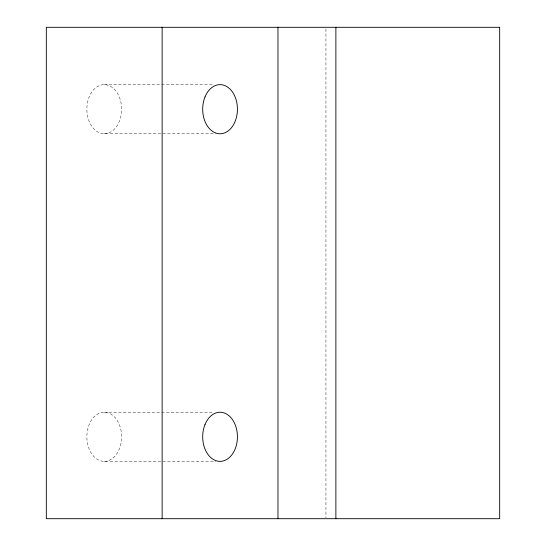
<?xml version="1.0" encoding="UTF-8"?>
<svg xmlns="http://www.w3.org/2000/svg" width="546" height="546" viewBox="0 0 546 546"><rect width="100%" height="100%" fill="white"/><g stroke="black" fill="none" stroke-linecap="round" stroke-linejoin="round"><path stroke-width="0.41" stroke-dasharray="2.73 2.05" d="M104.231 84.63L213.24 84.63M104.231 133.77A24.57 17.376 90 0 0 119.281 96.915A24.57 17.376 90 0 0 89.189 96.915A24.57 17.376 90 0 0 104.231 133.77L215.8 133.77M104.231 412.23L213.24 412.23M104.231 461.37A24.57 17.376 90 0 0 119.281 424.515A24.57 17.376 90 0 0 89.189 424.515A24.57 17.376 90 0 0 104.231 461.37L215.8 461.37M325.942 29.006L325.942 517.847"/><path stroke-width="0.82" d="M335.879 27.3L335.879 518.7M277.969 27.3L277.969 518.7M162.142 27.3L162.142 518.7M499.679 27.3L46.321 27.3L46.321 518.7L499.679 518.7L499.679 27.3M205.009 96.915A24.57 17.376 90 0 0 220.058 133.77A24.57 17.376 90 0 0 235.101 96.915A24.57 17.376 90 0 0 205.009 96.915M205.009 424.515A24.57 17.376 90 0 0 220.058 461.37A24.57 17.376 90 0 0 235.101 424.515A24.57 17.376 90 0 0 205.009 424.515"/></g></svg>
